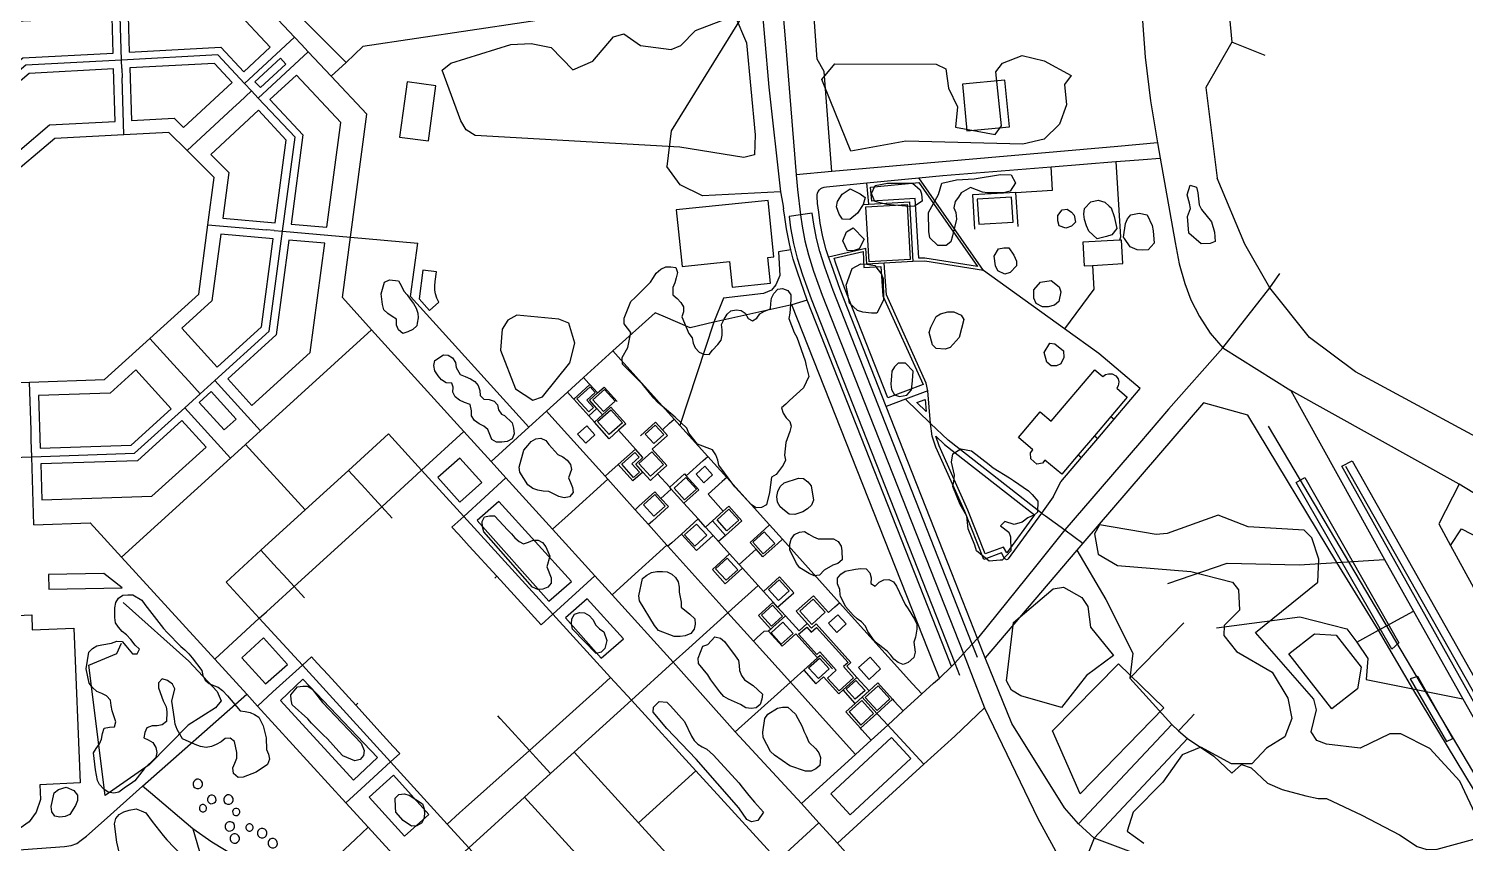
# Model space of a CAD drawing. Header units: metres. Extents: x -2626 to 1483, y -1332 to 1229.
# Drawn here: x -247.5 to 225.9, y -153.3 to 115.2 of the extents above; entities that cross this region are included whole.
import ezdxf

# ---------------------------------------------------------------- set-up
doc = ezdxf.new("R2010")
doc.units = ezdxf.units.M
for name, color, linetype in [('OSM_BUILDING', 8, 'Continuous'), ('OSM_GREEN_EXISTING', 94, 'Continuous'), ('OSM_ROAD_LOCAL', 9, 'Continuous')]:
    doc.layers.add(name, color=color, linetype=linetype)

msp = doc.modelspace()

# ---------------------------------------------------------------- linework, layer by layer
at = {"layer": 'OSM_BUILDING'}
for points in [[(60.241, 96.881), (61.704, 81.553), (75.685, 82.888), (74.222, 98.206)], [(-34.138, 55.437), (-32.206, 36.836), (-16.544, 38.461), (-15.668, 30.034), (-3.051, 31.348), (-3.926, 39.774), (-1.894, 39.986), (-3.826, 58.587)], [(28.367, 56.472), (41.984, 57.263), (43.035, 39.173), (29.424, 38.383)], [(76.91, 51.452), (76.422, 59.634), (65.106, 58.955), (65.587, 50.784)], [(99.925, 44.784), (100.375, 37.014), (103.02, 37.17), (113.067, 37.76), (112.617, 45.519), (112.023, 45.485)], [(114.499, -6.2), (109.085, -12.59), (103.701, -18.947), (98.337, -25.27), (92.916, -31.67), (87.414, -27.006), (86.564, -28.019), (84.725, -28.275), (82.775, -26.616), (82.6, -24.635), (83.444, -23.644), (78.648, -19.581), (85.832, -11.11), (89.465, -14.193), (103.876, 2.805), (106.465, 0.612), (107.359, 1.213), (108.341, 1.447), (109.522, 1.391), (110.71, 0.768), (111.486, -0.156), (111.698, -1.247), (111.579, -2.46), (111.11, -3.328)], [(-266.981, -134.953), (-282.925, -135.632), (-285.101, -84.614), (-269.426, -83.946), (-269.639, -79.003), (-246.517, -78.024), (-246.311, -82.966), (-232.662, -82.388), (-230.486, -133.394), (-243.823, -133.973), (-243.591, -138.86), (-245.017, -143.046), (-247.368, -146.229), (-250.356, -148.333), (-254.264, -149.257), (-258.153, -149.124), (-261.917, -147.42), (-265.331, -143.769), (-266.844, -139.806)], [(181.993, -108.971), (167.819, -90.826), (176.216, -84.269), (183.4, -84.725), (191.609, -95.223), (190.39, -102.403)]]:
    msp.add_lwpolyline(points, close=True, dxfattribs=at)
at = {"layer": 'OSM_GREEN_EXISTING'}
for points in [[(-265.625, 91.883), (-249.412, 105.564), (-219.664, 107.156), (-220.039, 119.023), (-254.208, 117.42), (-273.803, 100.889)], [(-214.355, 107.446), (-184.156, 109.071), (-176.591, 101.011), (-167.894, 109.082), (-179.28, 121.216), (-214.73, 119.301)], [(-14.824, 119.579), (-10.967, 110.529), (-8.116, 80.172), (-8.284, 73.627), (-11.804, 72.792), (-32.937, 76.143), (-100.35, 80.005), (-103.37, 81.842), (-105.046, 84.87), (-111.254, 101.468), (-108.403, 103.817), (-88.614, 110.017), (-81.906, 110.351), (-75.366, 109.015), (-68.151, 101.635), (-61.611, 104.484), (-54.739, 112.533), (-51.382, 113.546), (-45.848, 109.683), (-35.788, 108.347), (-32.6, 109.683), (-27.735, 114.548)], [(-164.568, 105.453), (-172.934, 97.705), (-171.164, 95.802), (-162.805, 103.549)], [(93.848, 96.77), (94.517, 90.069), (92.172, 83.69), (87.139, 78.825), (80.093, 77.156), (41.522, 78.157), (23.409, 74.807), (16.619, 91.66), (13.855, 98.451), (18.213, 103.65), (51.588, 103.483), (54.771, 101.969), (55.608, 95.601), (58.628, 89.39), (57.959, 82.688), (71.039, 80.339), (73.052, 83.189), (71.208, 100.967), (73.384, 103.817), (79.93, 106.332), (87.139, 104.651), (96.023, 99.787)], [(-250.456, 75.185), (-240.653, 83.456), (-218.957, 84.625), (-219.501, 101.946), (-247.386, 100.444), (-262.117, 88.02)], [(-214.193, 102.236), (-213.649, 84.915), (-199.544, 85.671), (-196.449, 82.61), (-180.418, 97.471), (-186.295, 103.728)], [(-157.128, 80.261), (-161.054, 50.795), (-149.225, 49.76), (-144.623, 84.28), (-159.285, 99.909), (-167.988, 91.839)], [(-122.815, 97.661), (-123.678, 91.304), (-125.278, 79.482), (-115.787, 78.191), (-113.324, 96.38)], [(-181.524, 67.838), (-183.531, 52.754), (-166.256, 51.251), (-162.623, 78.503), (-171.808, 88.287), (-187.495, 73.749)], [(56.953, 46.966), (56.365, 44.951), (54.858, 43.782), (52.088, 43.693), (49.487, 46.298), (49.156, 48.391), (49.068, 54.591), (52.338, 60.547), (53.433, 64.32), (58.291, 65.333), (64.08, 65.745), (72.802, 67.17), (76.322, 67.003), (77.66, 64.409), (75.903, 61.638), (74.14, 61.226), (70.201, 61.137), (68.438, 61.048), (66.844, 61.304), (62.824, 62.818), (59.804, 61.137), (58.966, 59.712), (57.79, 58.287), (57.371, 56.194), (58.04, 54.591), (58.209, 52.42)], [(26.516, 60.803), (28.111, 59.545), (27.542, 57.207), (25.678, 54.346), (23.077, 52.253), (20.727, 52.42), (19.639, 54.012), (18.713, 56.439), (19.051, 58.198), (20.564, 60.636), (23.159, 62.395)], [(45.786, 39.518), (44.642, 59.177), (30.361, 58.354), (29.917, 62.951), (45.848, 64.476), (65.162, 36.813), (47.824, 39.607)], [(46.724, 60.803), (46.893, 58.365), (44.373, 56.695), (42.616, 56.606), (35.319, 57.196), (31.381, 58.198), (30.286, 60.881), (31.462, 63.486), (35.488, 64.32), (37.414, 64.32), (43.785, 64.242), (46.305, 62.061)], [(142.31, 51.496), (143.316, 48.135), (143.485, 45.04), (141.891, 44.372), (138.871, 44.283), (134.851, 47.801), (134.432, 53.255), (135.351, 55.938), (135.019, 57.697), (134.263, 60.38), (135.269, 63.652), (137.364, 62.985), (137.783, 61.137), (138.202, 57.107), (138.958, 55.604)], [(110.198, 53.333), (111.117, 49.315), (109.441, 47.3), (107.684, 46.71), (104.577, 45.964), (101.894, 48.48), (101.057, 50.238), (100.388, 52.253), (100.219, 54.09), (100.469, 55.938), (102.482, 58.12), (104.914, 58.71), (107.178, 58.031), (108.603, 56.695), (109.272, 56.105)], [(97.03, 53.756), (97.449, 51.407), (96.192, 50.149), (94.267, 49.482), (92.084, 50.238), (91.666, 51.908), (91.666, 53.678), (93.091, 55.515), (94.685, 55.682), (96.192, 54.769)], [(121.095, 53.845), (122.777, 50.316), (123.109, 48.558), (123.446, 44.539), (121.433, 42.268), (119.589, 42.19), (117.744, 42.357), (115.481, 43.281), (113.636, 46.042), (113.311, 46.431), (113.968, 50.995), (114.643, 52.498), (115.731, 53.845), (118.501, 54.424)], [(-166.956, 45.975), (-184.238, 47.489), (-187.17, 25.459), (-197.074, 16.464), (-185.413, 3.651), (-170.833, 16.898)], [(24.165, 49.571), (27.773, 45.875), (26.179, 42.691), (24.503, 42.101), (22.321, 41.934), (20.814, 45.285), (21.989, 48.224)], [(-149.925, 44.483), (-161.761, 45.519), (-165.918, 14.316), (-181.912, -0.212), (-173.928, -8.983), (-154.727, 8.449)], [(77.16, 40.509), (77.998, 38.583), (77.998, 36.991), (75.903, 34.81), (74.14, 34.309), (71.877, 35.4), (71.12, 36.991), (70.62, 40.175), (72.127, 42.691), (73.809, 42.936), (75.485, 42.936)], [(33.3, 36.847), (34.031, 27.184), (47.218, -2.093), (35.582, -6.423), (21.339, 29.822), (18.482, 37.826), (17.9, 39.552), (27.46, 41.723), (27.767, 36.524)], [(-113.099, 35.021), (-117.563, 35.645), (-118.87, 26.193), (-115.399, 22.353), (-112.373, 25.091), (-113.011, 26.338), (-113.461, 27.774), (-113.618, 29.01), (-113.655, 30.424), (-113.536, 31.849)], [(7.815, -3.173), (3.201, -7.369), (2.032, -8.538), (0.606, -9.718), (1.107, -11.566), (2.113, -13.069), (3.289, -14.249), (3.789, -15.841), (3.37, -17.511), (2.032, -21.206), (1.613, -25.314), (1.944, -26.995), (1.107, -28.665), (-1.157, -31.682), (-2.663, -32.605), (-3.339, -37.637), (-4.345, -41.745), (-6.021, -42.591), (-7.778, -42.669), (-9.46, -41.578), (-13.317, -37.392), (-14.743, -35.789), (-20.02, -28.665), (-20.439, -26.995), (-21.027, -25.225), (-22.121, -23.633), (-27.148, -21.707), (-29.999, -18.101), (-30.586, -16.42), (-34.444, -12.824), (-40.146, -7.959), (-41.491, -6.612), (-45.179, -1.915), (-51.801, 4.62), (-51.969, 6.379), (-51.901, 6.868), (-50.044, 10.152), (-49.118, 15.017), (-51.213, 17.956), (-51.213, 19.804), (-49.037, 25.247), (-47.693, 26.594), (-43.923, 30.279), (-42.578, 31.626), (-41.572, 33.218), (-40.734, 34.643), (-39.227, 35.978), (-37.545, 36.658), (-35.87, 36.735), (-34.194, 36.479), (-33.688, 34.81), (-34.107, 33.129), (-34.613, 31.459), (-35.282, 29.856), (-35.282, 27.518), (-33.775, 26.26), (-32.6, 24.913), (-31.762, 23.488), (-31.681, 21.897), (-32.262, 20.216), (-29.917, 14.683), (-28.83, 13.258), (-28.492, 11.499), (-27.823, 9.985), (-26.56, 8.56), (-24.972, 7.893), (-23.209, 7.803), (-22.202, 9.228), (-20.439, 11.076), (-19.351, 12.501), (-18.932, 14.182), (-18.932, 15.941), (-19.182, 17.7), (-18.344, 19.459), (-17.338, 21.062), (-16.081, 22.231), (-14.405, 22.564), (-12.73, 22.32), (-11.386, 21.396), (-10.379, 19.715), (-8.953, 18.88), (-7.528, 19.804), (-6.609, 21.229), (-5.014, 22.141), (-3.001, 22.82), (-2.92, 24.579), (-2.663, 26.338), (-1.913, 27.93), (-0.65, 29.355), (0.938, 29.522), (2.701, 28.943), (3.708, 27.518), (3.708, 25.837), (3.289, 21.474), (3.039, 19.715), (4.796, 15.017), (5.633, 13.514), (8.403, 5.711), (8.741, 4.119), (9.16, 2.271), (9.579, 0.601)], [(34.232, 25.748), (32.05, 21.474), (30.286, 21.396), (27.435, 21.73), (25.591, 22.32), (22.99, 24.746), (21.902, 30.613), (23.834, 36.145), (26.766, 37.659), (28.686, 37.559), (31.293, 37.158), (33.556, 34.309), (34.063, 32.717)], [(-119.47, 18.123), (-119.639, 17.288), (-120.895, 16.03), (-122.571, 15.273), (-124.247, 14.772), (-125.591, 15.941), (-126.26, 17.533), (-126.26, 19.459), (-127.773, 20.383), (-129.198, 21.307), (-130.455, 22.564), (-130.874, 24.323), (-131.293, 27.852), (-130.205, 31.704), (-128.611, 32.461), (-125.591, 32.038), (-124.753, 30.535), (-123.915, 28.687), (-122.821, 27.429), (-121.814, 26.082), (-120.726, 24.579), (-119.807, 23.065), (-119.22, 21.474), (-119.132, 19.882)], [(89.402, 32.205), (92.084, 30.112), (92.672, 28.52), (92.003, 25.247), (90.578, 24.078), (88.477, 23.488), (86.632, 23.488), (84.538, 24.657), (83.781, 26.338), (83.7, 29.11), (85.963, 31.626)], [(-67.482, 11.577), (-69.495, 18.123), (-72.846, 19.459), (-86.601, 20.806), (-89.621, 19.125), (-91.466, 16.108), (-91.966, 9.228), (-87.101, -3.507), (-81.399, -7.202), (-78.217, -6.189), (-69.157, 5.043)], [(59.135, 13.425), (56.115, 10.152), (54.52, 9.573), (51.588, 9.74), (50.325, 10.998), (49.237, 15.106), (49.744, 16.865), (51.588, 20.383), (53.014, 21.229), (55.446, 21.897), (57.371, 21.897), (59.804, 20.806), (60.641, 19.381)], [(88.983, 11.577), (90.659, 11.332), (93.51, 9.061), (93.679, 6.802), (92.672, 4.787), (91.165, 4.119), (89.402, 4.119), (88.058, 5.288), (87.139, 8.483)], [(-90.709, -12.312), (-88.196, -14.75), (-87.777, -16.509), (-87.52, -18.357), (-88.196, -20.026), (-89.784, -20.872), (-91.547, -21.117), (-93.31, -21.117), (-94.898, -20.193), (-95.573, -18.601), (-96.161, -16.932), (-97.499, -15.752), (-99.093, -15.084), (-100.6, -13.904), (-101.526, -12.401), (-101.526, -10.72), (-102.026, -8.705), (-103.87, -8.037), (-105.552, -7.28), (-106.978, -6.189), (-107.728, -4.597), (-107.647, -2.928), (-108.065, -1.581), (-109.91, -1.503), (-111.417, -0.579), (-112.592, 0.768), (-113.686, 2.438), (-113.936, 4.208), (-113.686, 5.878), (-110.835, 7.726), (-109.241, 7.637), (-107.815, 6.724), (-106.809, 5.21), (-106.64, 3.529), (-105.296, 1.18), (-103.708, 0.512), (-101.944, -0.156), (-100.519, -1.08), (-99.431, -2.427), (-98.843, -4.097), (-98.756, -5.688), (-97.499, -6.868), (-95.742, -7.035), (-94.06, -7.536), (-92.972, -8.794), (-92.722, -10.475), (-91.716, -11.811)], [(41.441, 4.954), (39.008, 4.954), (37.833, 3.696), (36.914, 2.36), (36.826, 0.768), (36.657, -2.004), (36.826, -3.763), (37.833, -5.444), (39.427, -6.022), (41.859, -5.611), (43.454, -3.852), (43.704, -0.913), (43.954, 2.271)], [(-200.506, -10.063), (-212.161, 2.761), (-220.645, -4.943), (-244.26, -5.733), (-243.716, -23.043), (-213.711, -22.052)], [(-183.05, -17.043), (-179.117, -13.47), (-187.37, -4.386), (-191.303, -7.959)], [(-62.48, -2.839), (-60.773, -4.742), (-63.518, -7.214), (-61.348, -9.618), (-62.942, -11.054), (-66.819, -6.746)], [(-57.784, -3.674), (-54.277, -7.57), (-58.097, -11.009), (-61.604, -7.113)], [(47.93, -7.035), (48.262, -11.021), (45.173, -8.06)], [(-211.623, -27.195), (-243.554, -28.253), (-243.185, -40.12), (-206.871, -38.917), (-189.021, -22.698), (-196.999, -13.915)], [(-55.677, -10.408), (-51.832, -14.683), (-56.171, -18.579), (-60.016, -14.316)], [(-63.936, -21.362), (-66.619, -18.39), (-63.605, -15.674), (-60.923, -18.646)], [(-41.04, -15.44), (-38.221, -18.579), (-41.497, -21.529), (-44.323, -18.39)], [(-69.576, -32.862), (-68.988, -34.364), (-68.319, -35.967), (-68.069, -37.637), (-69.326, -39.062), (-71.002, -39.396), (-72.846, -38.984), (-74.528, -38.138), (-76.116, -37.303), (-77.96, -37.214), (-79.724, -36.88), (-81.399, -36.301), (-82.994, -35.121), (-85.676, -31.014), (-85.845, -29.333), (-84.338, -23.722), (-82.994, -22.208), (-81.906, -20.872), (-80.393, -19.948), (-78.717, -19.781), (-77.123, -20.538), (-76.116, -21.874), (-73.102, -25.147), (-71.508, -25.904), (-70.083, -26.995), (-68.988, -28.42), (-68.657, -30.09)], [(67.725, -57.897), (61.992, -43.481), (52.488, -22.286), (51.401, -19.047), (54.308, -21.819), (83.95, -44.973), (74.828, -57.53), (73.709, -55.637)], [(72.715, -48.702), (75.485, -50.717), (76.072, -52.309), (76.154, -56.84), (73.302, -59.946), (72.633, -60.023), (69.026, -60.28), (64.837, -56.84), (64.249, -54.992), (62.067, -49.626), (61.648, -45.519), (59.466, -41.667), (57.034, -35.711), (57.371, -34.03), (57.622, -31.938), (56.615, -27.663), (57.034, -24.891), (59.635, -23.299), (63.155, -23.889), (69.026, -28.42), (70.283, -29.589), (75.735, -32.862), (77.079, -33.696), (82.024, -37.136), (83.2, -38.305), (85.044, -40.576), (84.957, -44.183), (83.95, -44.973), (81.774, -46.019), (79.842, -47.444), (77.241, -48.201), (74.228, -47.199)], [(-105.452, -26.383), (-112.661, -32.761), (-105.465, -40.877), (-98.168, -34.42)], [(-47.743, -24.468), (-46.361, -25.993), (-48.793, -28.186), (-46.261, -30.991), (-48.149, -32.683), (-52.051, -28.353)], [(-42.103, -24.212), (-38.271, -28.476), (-42.547, -32.327), (-46.38, -28.064)], [(185.194, -29.01), (188.664, -27.273), (241.447, -120.904), (237.977, -123.208)], [(-30.912, -32.761), (-27.473, -36.591), (-31.374, -40.097), (-34.813, -36.279)], [(-25.003, -34.442), (-27.567, -31.592), (-24.728, -29.032), (-22.165, -31.882)], [(11.167, -40.153), (10.416, -41.834), (9.16, -43.092), (7.647, -44.016), (4.964, -44.929), (3.12, -44.762), (1.526, -43.593), (0.188, -42.424), (-0.738, -40.821), (-0.988, -38.984), (-0.65, -37.303), (0.1, -35.711), (1.444, -34.453), (6.14, -32.939), (7.815, -33.106), (9.241, -34.119), (10.329, -35.455)], [(170.17, -34.409), (173.059, -32.672), (204.076, -87.185), (201.763, -89.312)], [(-92.572, -40.587), (-99.662, -46.854), (-76.06, -73.504), (-68.657, -66.959)], [(-41.165, -38.338), (-37.745, -42.146), (-41.491, -45.507), (-44.904, -41.711)], [(-76.791, -62.205), (-75.278, -65.812), (-75.278, -67.571), (-76.372, -68.918), (-78.048, -69.508), (-79.724, -69.586), (-81.487, -68.918), (-97.499, -50.639), (-98.005, -48.958), (-98.087, -47.277), (-97.33, -45.686), (-95.655, -45.352), (-93.979, -45.352), (-89.621, -50.049), (-88.446, -51.307), (-87.27, -52.565), (-85.845, -53.823), (-84.419, -54.58), (-82.743, -53.99), (-81.23, -53.4), (-79.555, -53.322), (-78.129, -54.157), (-77.123, -55.582), (-76.372, -57.096), (-75.785, -58.688)], [(-16.775, -43.147), (-13.505, -46.776), (-17.394, -50.272), (-20.658, -46.643)], [(-27.41, -48.068), (-24.072, -51.775), (-28.01, -55.315), (-31.349, -51.608)], [(-5.146, -50.639), (-1.657, -54.502), (-5.415, -57.886), (-8.897, -54.012)], [(14.693, -63.218), (13.099, -64.888), (11.335, -65.144), (9.741, -64.387), (6.64, -62.539), (5.552, -61.036), (3.37, -56.584), (3.37, -54.747), (3.789, -53.066), (4.883, -51.563), (6.471, -50.717), (8.153, -50.55), (9.579, -51.385), (11.085, -52.309), (12.68, -52.899), (14.355, -52.899), (16.031, -52.899), (17.713, -52.988), (19.22, -53.823), (20.226, -55.337), (20.476, -56.929), (20.564, -59.856), (19.138, -61.036), (17.544, -61.615)], [(-17.288, -59.322), (-13.849, -63.14), (-17.675, -66.591), (-21.114, -62.773)], [(-216.65, -69.085), (-222.69, -64.387), (-240.972, -64.721), (-240.878, -69.53)], [(-29.667, -77.801), (-27.985, -79.315), (-27.823, -81.074), (-28.154, -82.755), (-29.33, -84.18), (-31.174, -84.926), (-32.85, -85.104), (-34.782, -85.104), (-39.977, -83.167), (-41.322, -81.497), (-46.267, -73.36), (-46.436, -71.679), (-45.179, -65.979), (-43.835, -64.888), (-42.241, -64.053), (-40.484, -63.719), (-38.639, -63.719), (-37.045, -63.797), (-35.532, -64.554), (-34.363, -65.645), (-33.438, -67.07), (-33.187, -68.829), (-33.106, -70.51), (-32.518, -73.86), (-32.518, -75.452)], [(21.652, -75.207), (19.976, -71.846), (19.957, -71.4), (19.807, -69.675), (19.051, -67.738), (19.051, -65.901), (20.139, -64.554), (21.564, -63.552), (25.003, -62.962), (26.766, -62.706), (28.529, -62.873), (29.699, -64.131), (30.118, -65.812), (30.036, -67.66), (31.462, -68.584), (32.806, -67.237), (34.313, -66.402), (35.907, -66.313), (37.502, -67.07), (38.502, -68.584), (41.353, -74.617), (42.278, -76.042), (44.46, -79.393), (45.129, -81.074), (45.211, -82.666), (44.792, -85.349), (44.204, -86.941), (44.373, -88.621), (44.623, -90.302), (44.204, -92.061), (42.278, -93.731), (40.684, -94.321), (39.008, -93.731), (37.583, -92.64), (36.576, -91.304), (35.401, -89.957), (33.975, -88.877), (32.468, -87.62), (31.124, -86.44), (29.03, -83.423), (28.273, -81.742), (26.935, -80.317), (25.51, -79.315), (24.165, -78.057)], [(-0.138, -66.413), (3.126, -70.042), (-0.456, -73.259), (-3.72, -69.63)], [(109.947, -91.382), (101.057, -97.928), (92.841, -108.492), (79.424, -104.64), (76.404, -102.792), (74.728, -99.776), (77.079, -80.484), (90.159, -69.419), (93.51, -68.918), (99.55, -72.269), (101.563, -75.285), (102.401, -81.998)], [(-169.276, -118.555), (-169.107, -122.418), (-168.438, -123.921), (-168.1, -125.602), (-168.776, -127.361), (-172.546, -129.876), (-176.822, -131.468), (-178.498, -131.557), (-180.011, -130.299), (-180.18, -128.452), (-179.592, -126.86), (-178.917, -125.268), (-178.917, -123.331), (-179.674, -119.735), (-181.099, -118.644), (-182.775, -118.722), (-184.119, -119.813), (-185.713, -120.737), (-187.301, -121.405), (-189.065, -121.661), (-190.909, -121.405), (-192.672, -120.737), (-196.78, -118.811), (-197.699, -117.297), (-198.543, -115.783), (-199.212, -114.025), (-199.462, -112.266), (-200.3, -106.477), (-199.293, -102.369), (-200.131, -100.867), (-201.813, -99.609), (-203.57, -99.108), (-204.745, -100.355), (-204.745, -102.035), (-203.151, -106.31), (-202.232, -108.325), (-201.976, -109.917), (-202.063, -113.19), (-203.489, -114.281), (-205.164, -114.537), (-206.84, -114.615), (-208.516, -115.205), (-209.272, -116.796), (-209.61, -118.477), (-208.097, -119.223), (-206.59, -120.069), (-205.583, -121.661), (-205.246, -123.331), (-205.583, -125.012), (-209.441, -128.708), (-212.542, -132.648), (-214.055, -133.817), (-215.562, -134.819), (-217.744, -136.422), (-219.42, -136.756), (-221.264, -136.422), (-222.69, -135.409), (-224.115, -133.906), (-224.872, -132.559), (-225.203, -130.8), (-225.453, -129.042), (-226.128, -123.498), (-225.291, -121.995), (-224.196, -120.481), (-223.527, -118.978), (-223.19, -117.13), (-222.608, -115.372), (-220.927, -115.038), (-219.251, -114.949), (-218.832, -113.279), (-220.007, -109.583), (-220.339, -107.902), (-220.595, -106.065), (-221.852, -104.718), (-223.446, -103.883), (-225.034, -103.215), (-226.46, -101.958), (-227.554, -100.533), (-228.561, -95.746), (-227.723, -90.302), (-226.46, -89.122), (-225.034, -88.198), (-223.446, -87.864), (-220.258, -87.274), (-218.494, -86.696), (-216.737, -86.774), (-215.481, -88.198), (-214.387, -89.545), (-213.299, -90.803), (-211.704, -90.881), (-210.948, -89.289), (-212.373, -88.031), (-213.886, -86.106), (-215.224, -84.592), (-216.65, -83.501), (-217.907, -82.076), (-218.913, -80.573), (-219.17, -78.892), (-219.17, -75.708), (-218.751, -73.95), (-217.907, -72.525), (-216.487, -71.512), (-214.805, -71.434), (-213.13, -71.434), (-210.197, -73.193), (-209.191, -74.528), (-203.07, -82.499), (-201.894, -83.846), (-197.368, -88.454), (-196.023, -89.545), (-194.767, -90.803), (-193.679, -92.139), (-190.49, -96.336), (-190.071, -98.017), (-189.315, -99.52), (-188.058, -100.611), (-186.551, -101.278), (-185.038, -101.868), (-183.613, -102.959), (-182.024, -104.64), (-177.829, -109.583), (-176.153, -109.839), (-174.478, -110.173), (-173.052, -110.841), (-171.627, -111.765), (-170.283, -114.615)], [(-51.513, -85.872), (-63.474, -72.68), (-70.608, -78.992), (-58.803, -92.317)], [(-2.413, -74.829), (0.857, -78.458), (-2.726, -81.686), (-5.99, -78.046)], [(11.035, -72.77), (14.981, -77.156), (10.541, -81.152), (6.59, -76.766)], [(-57.003, -86.44), (-57.59, -89.044), (-58.847, -90.302), (-60.523, -90.714), (-68.238, -82.666), (-68.657, -80.985), (-68.488, -79.315), (-67.65, -77.801), (-65.975, -77.222), (-64.293, -77.3), (-62.786, -78.224), (-61.611, -79.482), (-60.604, -81.408), (-59.435, -82.588), (-58.009, -83.59)], [(1.057, -80.373), (4.402, -84.091), (0.5, -87.608), (-2.845, -83.89)], [(18.795, -83.768), (16.094, -80.773), (19.17, -78.002), (21.871, -80.996)], [(19.557, -103.082), (15.712, -98.818), (18.651, -96.169), (13.192, -90.124), (12.186, -91.037), (6.202, -84.402), (8.878, -81.998), (10.41, -83.69), (12.117, -82.154), (22.533, -93.698), (21.014, -95.067), (24.353, -98.763)], [(-177.304, -92.128), (-169.42, -100.766), (-162.255, -94.299), (-170.082, -85.616)], [(-8.785, -101.278), (-5.683, -104.128), (-5.852, -105.809), (-6.44, -107.568), (-7.778, -108.659), (-9.46, -108.826), (-11.217, -108.581), (-12.98, -107.568), (-16.919, -105.731), (-18.432, -104.885), (-19.689, -103.382), (-22.709, -99.353), (-23.715, -97.761), (-26.816, -94.076), (-26.898, -92.228), (-25.391, -88.287), (-23.715, -87.787), (-21.364, -85.271), (-19.52, -85.683), (-18.176, -86.774), (-14.655, -91.471), (-13.568, -92.985), (-13.317, -94.655), (-13.23, -96.336), (-12.642, -98.017), (-11.636, -99.442)], [(13.099, -92.228), (16.3, -95.79), (12.724, -99.008), (9.522, -95.456)], [(29.467, -99.264), (25.972, -95.379), (29.767, -91.961), (33.262, -95.835)], [(89.846, -116.173), (111.592, -94.109), (126.572, -108.681), (98.975, -137.012)], [(-164.487, -106.165), (-140.484, -132.459), (-132.6, -124.956), (-157.203, -99.219)], [(207.734, -99.13), (219.676, -119.746), (221.796, -118.778), (210.235, -98.362)], [(-137.914, -120.314), (-136.995, -122.663), (-137.164, -124.344), (-138.252, -125.68), (-140.015, -126.103), (-143.954, -124.422), (-145.298, -122.997), (-148.987, -118.889), (-150.494, -117.553), (-154.352, -113.691), (-155.527, -112.266), (-160.641, -107.657), (-161.06, -105.976), (-161.142, -104.306), (-158.878, -101.701), (-157.203, -101.445), (-155.527, -101.535), (-154.101, -102.458), (-150.663, -106.9)], [(24.891, -105.82), (21.921, -102.525), (25.128, -99.631), (28.104, -102.926)], [(28.186, -105.186), (32.068, -109.505), (36.276, -105.709), (32.393, -101.401)], [(-8.366, -139.773), (-5.346, -143.046), (-7.196, -145.806), (-9.291, -146.229), (-10.798, -145.394), (-13.48, -141.621), (-27.567, -125.513), (-37.214, -115.449), (-41.741, -110.084), (-41.572, -108.414), (-39.727, -106.566), (-37.214, -106.733), (-36.039, -107.991), (-31.343, -113.19), (-29.08, -117.965), (-28.242, -119.39), (-26.985, -120.57), (-25.56, -121.494), (-24.047, -122.251), (-21.864, -124.255), (-13.48, -133.316), (-12.392, -134.741), (-10.129, -137.502)], [(9.579, -119.98), (11.842, -122.162), (12.93, -123.42), (13.436, -125.012), (13.267, -127.617), (11.923, -128.708), (10.329, -129.453), (8.484, -129.453), (3.37, -127.695), (-1.744, -124.255), (-3.082, -122.997), (-5.433, -118.388), (-5.515, -116.629), (-4.927, -112.099), (-3.926, -110.674), (-0.738, -108.748), (0.938, -108.414), (2.62, -108.414), (3.876, -109.505), (5.214, -110.674), (7.397, -114.782), (7.984, -116.295), (8.741, -117.887)], [(22.827, -110.006), (26.716, -114.325), (30.924, -110.529), (27.041, -106.221)], [(36.864, -118.422), (16.831, -137.012), (23.202, -143.88), (43.235, -125.279)], [(-192.072, -135.264), (-191.459, -135.253), (-190.903, -135.008), (-190.478, -134.574), (-190.253, -134.006), (-190.259, -133.394), (-190.503, -132.838), (-190.94, -132.415), (-191.509, -132.192), (-192.116, -132.192), (-192.678, -132.437), (-193.104, -132.871), (-193.329, -133.439), (-193.316, -134.051), (-193.079, -134.619), (-192.641, -135.042)], [(-127.304, -130.834), (-135.338, -138.092), (-123.621, -150.927), (-115.662, -143.747)], [(-232.668, -135.832), (-231.412, -137.424), (-231.412, -139.183), (-232.081, -140.775), (-233.925, -143.791), (-235.432, -144.47), (-237.195, -144.637), (-238.871, -144.381), (-239.877, -142.956), (-240.127, -141.198), (-239.121, -136.667), (-237.702, -135.498), (-235.182, -134.741)], [(-124.084, -145.728), (-126.51, -143.046), (-126.597, -141.365), (-126.766, -138.426), (-125.51, -137.168), (-123.746, -136.923), (-122.071, -137.424), (-117.707, -140.274), (-117.206, -141.955), (-117.119, -143.546), (-117.288, -145.216), (-118.044, -146.652), (-119.639, -147.487), (-121.314, -147.654)], [(-190.29, -142.901), (-189.821, -142.89), (-189.39, -142.712), (-189.065, -142.378), (-188.89, -141.932), (-188.896, -141.465), (-189.083, -141.042), (-189.421, -140.708), (-189.852, -140.541), (-190.321, -140.541), (-190.753, -140.73), (-191.078, -141.064), (-191.253, -141.498), (-191.247, -141.977), (-191.059, -142.4), (-190.721, -142.734)], [(-187.433, -140.229), (-186.883, -140.218), (-186.37, -139.995), (-185.982, -139.606), (-185.776, -139.083), (-185.788, -138.526), (-186.007, -138.014), (-186.407, -137.635), (-186.92, -137.424), (-187.476, -137.435), (-187.989, -137.658), (-188.371, -138.058), (-188.577, -138.571), (-188.571, -139.127), (-188.352, -139.639), (-187.952, -140.018)], [(-181.968, -140.43), (-181.355, -140.418), (-180.799, -140.174), (-180.374, -139.739), (-180.149, -139.172), (-180.155, -138.559), (-180.399, -138.003), (-180.836, -137.58), (-181.405, -137.357), (-182.012, -137.357), (-182.575, -137.602), (-183, -138.036), (-183.225, -138.604), (-183.212, -139.216), (-182.975, -139.784), (-182.537, -140.207)], [(-179.323, -144.136), (-178.855, -144.136), (-178.423, -143.947), (-178.098, -143.613), (-177.929, -143.179), (-177.935, -142.7), (-178.117, -142.277), (-178.454, -141.943), (-178.892, -141.777), (-179.361, -141.788), (-179.792, -141.966), (-180.117, -142.3), (-180.286, -142.745), (-180.28, -143.213), (-180.099, -143.636), (-179.761, -143.969)], [(-181.505, -149.235), (-180.899, -149.224), (-180.336, -148.979), (-179.911, -148.545), (-179.686, -147.977), (-179.699, -147.365), (-179.936, -146.808), (-180.374, -146.385), (-180.943, -146.151), (-181.556, -146.162), (-182.112, -146.407), (-182.537, -146.842), (-182.762, -147.409), (-182.756, -148.022), (-182.512, -148.578), (-182.074, -149.012)], [(-179.892, -153.198), (-179.286, -153.187), (-178.723, -152.942), (-178.298, -152.508), (-178.073, -151.94), (-178.079, -151.328), (-178.323, -150.771), (-178.761, -150.348), (-179.33, -150.114), (-179.936, -150.125), (-180.499, -150.37), (-180.924, -150.805), (-181.149, -151.372), (-181.143, -151.985), (-180.899, -152.541), (-180.461, -152.975)], [(-174.966, -149.279), (-174.497, -149.268), (-174.065, -149.079), (-173.74, -148.745), (-173.565, -148.311), (-173.571, -147.843), (-173.759, -147.409), (-174.096, -147.086), (-174.528, -146.908), (-174.997, -146.919), (-175.428, -147.109), (-175.753, -147.443), (-175.928, -147.877), (-175.922, -148.344), (-175.735, -148.778), (-175.403, -149.101)], [(-170.858, -151.45), (-170.251, -151.45), (-169.689, -151.205), (-169.263, -150.771), (-169.038, -150.203), (-169.045, -149.591), (-169.288, -149.035), (-169.726, -148.6), (-170.295, -148.378), (-170.902, -148.389), (-171.464, -148.634), (-171.889, -149.068), (-172.114, -149.636), (-172.108, -150.248), (-171.864, -150.805), (-171.427, -151.228)], [(-167.381, -154.767), (-166.769, -154.756), (-166.206, -154.511), (-165.781, -154.077), (-165.556, -153.51), (-165.568, -152.897), (-165.812, -152.341), (-166.25, -151.918), (-166.812, -151.695), (-167.425, -151.695), (-167.982, -151.94), (-168.407, -152.385), (-168.632, -152.942), (-168.626, -153.554), (-168.382, -154.122), (-167.944, -154.545)]]:
    msp.add_lwpolyline(points, close=True, dxfattribs=at)
for points in [[(160.929, -15.752), (300.619, -251.549)], [(186.42, -28.999), (238.402, -120.737)], [(231.699, -148.912), (224.153, -132.815), (214.255, -122.073), (204.695, -117.219), (201.007, -117.219), (191.278, -121.906), (180.211, -120.57), (177.029, -119.39), (175.178, -116.54), (176.86, -109.327), (176.022, -105.809), (156.734, -83.846), (177.36, -67.237), (177.698, -59.69), (175.347, -52.643), (172.833, -50.127), (154.389, -48.958), (144.492, -45.107), (127.723, -51.14), (124.034, -51.474), (105.414, -48.29), (103.739, -51.307), (104.914, -58.02), (111.285, -61.704), (135.438, -63.719), (149.187, -67.237), (151.2, -69.753), (151.538, -76.465), (146.505, -81.497), (146.336, -84.848), (150.531, -90.046), (162.267, -96.926), (167.469, -105.475), (168.807, -112.188), (166.462, -118.221), (160.423, -121.906), (155.558, -127.105), (148.85, -127.105), (138.789, -121.572), (132.587, -124.088), (126.21, -133.149), (116.487, -143.046), (114.474, -149.246), (120.007, -153.276)], [(-217.156, -158.552), (-218.494, -152.853), (-219.251, -146.897), (-218.751, -145.138), (-217.657, -143.791), (-216.15, -142.956), (-214.387, -142.366), (-212.123, -141.955), (-210.448, -142.533), (-208.941, -143.29), (-206.759, -146.14), (-203.151, -150.76), (-201.976, -152.096), (-197.199, -157.217)]]:
    msp.add_lwpolyline(points, dxfattribs=at)
at = {"layer": 'OSM_ROAD_LOCAL'}
for points in [[(17.138, 68.094), (14.599, 101.089), (12.323, 105.164), (10.416, 131.134), (4.664, 209.548), (-0.744, 283.152), (-2.276, 304.169)], [(-20.476, 302.555), (-19.857, 297.924), (-17.256, 293.895), (-16.375, 257.727), (-13.53, 205.585), (-12.749, 197.202), (-10.279, 170.608), (-8.622, 152.741), (-8.116, 147.265), (-6.409, 128.941), (-3.608, 95.868), (0.281, 61.448), (1.013, 57.363), (1.288, 55.86)], [(104.064, 216.917), (106.49, 209.815), (110.773, 197.258), (115.437, 168.883), (116.519, 157.172), (117.907, 139.083), (118.963, 125.323), (120.451, 105.82), (122.146, 91.404), (124.44, 77.523)], [(115.437, 168.883), (131.899, 170.208), (143.698, 167.013), (148.975, 110.796), (140.365, 95.802), (144.173, 65.89)], [(-217.719, 132.782), (-172.934, 134.351), (-142.904, 104.095)], [(-245.767, -48.313), (-227.21, -47.656), (-216.888, -58.966), (-180.993, -26.36), (-176.028, -21.841), (-171.077, -17.344), (-134.507, 15.974), (-144.135, 26.594), (-141.484, 46.476), (-136.082, 87.018), (-147.799, 99.497), (-155.377, 107.579), (-157.64, 109.995), (-159.904, 112.41), (-175.947, 129.509)], [(0.306, 129.954), (-6.409, 128.941), (-84.35, 117.242), (-137.358, 109.293), (-142.904, 104.095), (-147.799, 99.497)], [(-6.409, 128.941), (-35.751, 81.53), (-37.239, 69.82)], [(0.306, 129.954), (1.888, 110.529), (5.421, 67.048), (5.902, 62.161), (6.871, 53.856), (7.372, 50.149), (8.291, 45.274), (9.441, 40.643), (11.173, 35.322), (14.037, 27.329), (60.566, -90.759)], [(-216.831, 102.058), (-216.919, 104.83), (-217.369, 119.223), (-217.619, 127.26)], [(-176.366, 97.149), (-159.904, 112.41)], [(159.966, 106.377), (148.975, 110.796)], [(-294.029, 64.688), (-298.699, 31.459), (-303.101, 0.167), (-293.154, -11.143), (-290.978, -13.614), (-288.777, -16.108), (-279.23, -26.962), (-246.467, -25.871), (-212.611, -24.757), (-196.092, -9.752), (-191.009, -5.132), (-186.176, -0.735), (-168.251, 15.54), (-163.868, 48.435), (-159.741, 79.426), (-171.833, 92.317), (-174.078, 94.711), (-176.366, 97.149), (-185.169, 106.533), (-216.919, 104.83), (-248.449, 103.126), (-266.644, 87.787), (-271.814, 83.423), (-276.897, 79.137)], [(-171.833, 92.317), (-155.377, 107.579)], [(-216.831, 102.058), (-216.731, 98.963)], [(-216.143, 80.217), (-216.731, 98.963)], [(-174.078, 94.711), (-178.048, 91.026)], [(-178.048, 91.026), (-180.218, 89.011)], [(-180.218, 89.011), (-195.273, 75.04)], [(-270.964, 51.942), (-274.146, 29.299), (-276.454, 12.891), (-270.007, 5.989), (-262.736, -1.792), (-247.243, -1.269), (-222.471, -0.456), (-207.559, 13.091), (-191.459, 27.707), (-188.414, 50.595), (-186.332, 66.191), (-195.273, 75.04), (-201.313, 81.018), (-216.143, 80.217), (-238.883, 78.992), (-255.246, 65.2)], [(124.44, 77.523), (111.448, 76.31), (17.138, 68.094), (5.421, 67.048)], [(124.44, 77.523), (125.322, 72.569), (130.286, 44.762), (131.662, 37.737), (133.475, 31.259), (135.52, 25.793), (138.308, 20.36), (141.809, 14.85), (146.03, 10.052)], [(65.149, -85.827), (56.696, -64.287), (35.069, -9.317), (19.889, 29.277), (17.019, 37.325), (16.094, 40.053), (15.324, 42.335), (14.199, 46.598), (13.349, 51.129), (12.861, 54.747), (12.48, 57.574), (12.317, 59.923), (12.336, 60.48), (12.492, 61.025), (12.717, 61.56), (13.117, 62.094), (13.518, 62.472), (14.024, 62.762), (14.643, 62.973), (15.387, 63.107), (28.698, 64.387), (45.842, 66.035), (53.739, 66.792), (89.471, 69.675), (110.785, 71.4), (115.424, 71.779), (119.745, 72.124), (125.322, 72.569)], [(110.785, 71.4), (112.336, 46.465), (112.023, 45.485)], [(0.281, 61.448), (-25.466, 60.113), (-32.85, 63.742), (-37.239, 69.82)], [(77.86, 61.248), (89.934, 61.972), (89.471, 69.675)], [(29.38, 57.318), (28.698, 64.387)], [(105.139, 8.149), (93.823, 16.297), (67.169, 35.478), (45.842, 66.035)], [(306.427, -43.236), (298.562, -44.906), (293.566, -53.957), (275.797, -44.361), (260.391, -36.045), (245.861, -28.208), (189.709, 2.093), (174.584, 13.436), (161.529, 29.8), (153.245, 44.227), (144.173, 65.89)], [(27.542, 57.207), (29.38, 57.318), (42.722, 58.087), (43.866, 38.439), (34.363, 37.882), (28.686, 37.559), (28.373, 42.847)], [(78.529, 50.016), (77.86, 61.248), (63.486, 60.402), (64.149, 49.159)], [(1.682, 53.088), (1.288, 55.86)], [(4.47, 39.207), (3.645, 42.313), (3.226, 44.261), (2.245, 49.214), (1.682, 53.088)], [(10.723, 54.38), (6.871, 53.856), (3.057, 53.344)], [(3.057, 53.344), (3.576, 49.526), (4.533, 44.45), (5.74, 39.585), (7.534, 34.075), (10.36, 26.149), (57.653, -93.898), (59.228, -97.905)], [(65.206, -92.083), (63.461, -87.653), (17.6, 28.865), (14.849, 36.568), (13.18, 41.711), (12.086, 46.097), (11.21, 50.762), (10.723, 54.38)], [(-188.414, 50.595), (-169.113, 48.903)], [(-166.625, 48.68), (-169.113, 48.903)], [(-166.625, 48.68), (-163.868, 48.435), (-141.484, 46.476), (-119.282, 44.506)], [(-121.708, 26.95), (-119.282, 44.506)], [(16.094, 40.053), (28.373, 42.847)], [(3.645, 42.313), (-0.4, 41.6), (0.019, 33.886), (-1.238, 30.746), (-2.695, 29.043), (-5.39, 27.93), (-18.569, 26.349), (-21.746, 18.49), (-32.875, -15.585)], [(5.858, 34.999), (4.47, 39.207)], [(67.263, -59.723), (60.948, -43.893), (51.457, -22.687), (50.244, -19.147), (49.737, -14.883), (48.831, -4.197), (48.274, -1.581), (35.151, 27.474), (34.363, 37.882)], [(67.169, 35.478), (47.768, 38.606), (43.866, 38.439)], [(56.64, -94.989), (54.889, -90.547), (9.028, 25.681), (5.858, 34.999)], [(103.02, 37.17), (103.47, 29.377), (93.823, 16.297)], [(146.03, 10.052), (161.529, 29.8), (164.78, 34.476)], [(-82.65, -16.097), (-121.708, 26.95)], [(4.027, 24.167), (-21.746, 18.49), (-29.499, 16.653), (-38.414, 20.449), (-41.028, 21.563)], [(9.028, 25.681), (4.027, 24.167)], [(52.607, -98.807), (50.813, -94.265), (4.027, 24.167)], [(-41.028, 21.563), (-54.996, 8.995), (-64.637, 0.245), (-69.97, -4.586), (-76.885, -10.865), (-82.65, -16.097), (-95.136, -27.418)], [(153.264, -300.696), (133.625, -279.178), (117.256, -261.289), (101.069, -243.667), (85.051, -225.956), (69.076, -208.457), (69.045, -208.423), (53.214, -191.08), (36.632, -173.046), (19.02, -153.265), (12.93, -146.552), (7.19, -140.218), (-14.643, -116.518), (-35.088, -93.631), (-55.252, -71.4), (-60.923, -65.144), (-74.853, -49.782), (-90.209, -32.85), (-95.136, -27.418), (-104.058, -17.577), (-134.507, 15.974)], [(-197.461, 1.97), (-207.559, 13.091)], [(146.03, 10.052), (128.167, -10.253), (118.544, -21.407), (93.916, -49.982), (84.7, -61.471), (65.149, -85.827), (63.461, -87.653), (60.566, -90.759)], [(146.03, 10.052), (168.451, -4.008)], [(46.774, -104.073), (43.741, -100.7), (19.726, -74.016), (0.863, -53.066), (-3.383, -48.357), (-17.463, -32.706), (-23.709, -25.77), (-32.875, -15.585), (-34.751, -13.503), (-53.22, 7.024), (-54.996, 8.995)], [(90.103, -39.129), (92.666, -34.131), (99.412, -26.182), (104.777, -19.848), (110.16, -13.492), (118.738, -3.373), (105.139, 8.149)], [(-194.773, -0.98), (-197.461, 1.97)], [(-60.041, -4.854), (-62.53, -2.093), (-62.861, -1.725), (-64.637, 0.245)], [(-246.742, -17.11), (-247.243, -1.269)], [(-191.009, -5.132), (-194.773, -0.98)], [(-186.176, -0.735), (-171.077, -17.344)], [(-61.073, -14.472), (-62.961, -12.379), (-67.882, -6.913), (-68.194, -6.568), (-69.97, -4.586)], [(-67.882, -6.913), (-62.53, -2.093)], [(-55.615, -9.562), (-50.706, -15.006), (-53.12, -17.177), (-56.171, -19.926), (-61.073, -14.472), (-58.403, -12.078), (-60.291, -9.974), (-62.723, -7.269), (-60.041, -4.854), (-57.878, -2.905), (-53.558, -7.714)], [(48.831, -4.197), (41.422, -6.946), (35.069, -9.317)], [(168.451, -4.008), (199.3, -59.779), (208.847, -76.733), (225.134, -105.642), (231.824, -117.52), (241.515, -135.643), (248.112, -146.43), (256.434, -161.38), (267.369, -181.217), (275.685, -195.666), (287.689, -216.728), (294.86, -229.418), (296.999, -233.593), (303.933, -245.76)], [(289.784, -74.974), (272.933, -64.732), (260.21, -56.996), (244.986, -47.745), (223.89, -34.921), (168.451, -4.008)], [(86.27, -44.428), (55.527, -20.405), (49.737, -14.883), (41.422, -6.946)], [(308.666, -253.552), (298.193, -259.564), (289.046, -239.181), (266.5, -201.678), (255.696, -185.814), (237.233, -149.58), (208.609, -102.347), (197.343, -83.044), (183.569, -60.747), (154.302, -12.145), (139.627, -8.126), (99.9, -54.324), (97.912, -56.628), (67.732, -92.206)], [(-196.092, -9.752), (-180.993, -26.36)], [(24.953, -124.01), (21.889, -120.604), (3.514, -100.176), (-8.691, -86.629), (-17.1, -77.278), (-36.833, -55.359), (-37.164, -54.992), (-43.247, -48.224), (-47.668, -43.326), (-56.684, -33.296), (-57.559, -32.327), (-75.109, -12.835), (-76.885, -10.865)], [(-60.291, -9.974), (-62.961, -12.379)], [(-55.615, -9.562), (-58.403, -12.078)], [(-38.683, -17.043), (-36.276, -14.872), (-34.751, -13.503)], [(109.085, -12.59), (110.16, -13.492)], [(-246.642, -20.416), (-246.742, -17.11)], [(-54.12, -207.756), (-81.137, -178.156), (-102.482, -154.767), (-109.604, -146.953), (-128.261, -126.481), (-157.315, -94.588), (-171.502, -79.137), (-182.431, -67.181), (-170.952, -56.706), (-156.365, -43.392), (-142.097, -30.368), (-128.967, -18.379)], [(135.026, -341.706), (139.877, -312.919), (120.189, -291.357), (103.82, -273.456), (87.639, -255.834), (71.614, -238.135), (55.608, -220.591), (39.777, -203.247), (23.184, -185.225), (-0.656, -158.953), (-27.679, -129.353), (-48.875, -106.132), (-55.74, -98.618), (-74.772, -77.757), (-104.152, -45.574), (-118.044, -30.346), (-128.967, -18.379)], [(-121.095, -33.151), (-118.044, -30.346), (-104.058, -17.577)], [(-45.073, -26.127), (-47.574, -23.344), (-53.12, -17.177)], [(-42.003, -23.366), (-37.026, -18.88), (-38.683, -17.043), (-40.934, -14.538), (-45.911, -19.013)], [(-245.767, -48.313), (-246.467, -25.871), (-246.642, -20.416)], [(-156.365, -43.392), (-176.028, -21.841)], [(-47.574, -23.344), (-53.245, -28.453), (-56.284, -31.181), (-57.559, -32.327)], [(-42.003, -23.366), (-37.164, -28.743), (-40.246, -31.515), (-42.635, -33.663), (-45.104, -30.925), (-47.474, -28.286), (-45.073, -26.127)], [(103.701, -18.947), (104.777, -19.848)], [(-30.824, -32.171), (-25.234, -27.14), (-23.709, -25.77)], [(98.337, -25.27), (99.412, -26.182)], [(-142.097, -30.368), (-136.632, -36.357)], [(-90.209, -32.85), (-104.152, -45.574), (-108.009, -49.103), (-105.877, -51.43)], [(-45.104, -30.925), (-48.374, -33.863), (-53.245, -28.453)], [(1.907, -78.358), (-0.682, -75.486), (-2.151, -73.849), (-5.377, -70.265), (-7.134, -68.317), (-12.286, -62.595), (-13.349, -61.415), (-16.506, -57.897), (-20.139, -53.868), (-21.946, -51.853), (-24.459, -49.058), (-26.866, -46.387), (-31.568, -41.166), (-35.738, -36.524), (-36.251, -35.956), (-40.246, -31.515)], [(-36.251, -35.956), (-31.374, -31.559), (-30.824, -32.171), (-26.691, -36.769), (-31.568, -41.166)], [(-17.463, -32.706), (-18.995, -34.075), (-23.609, -38.238), (-18.601, -43.793)], [(-166.55, -74.617), (-160.029, -68.662), (-131.168, -42.346), (-123.659, -35.489)], [(-136.632, -36.357), (-134.607, -38.583)], [(-121.095, -33.151), (-123.659, -35.489)], [(-56.684, -33.296), (-69.682, -45.084), (-74.853, -49.782)], [(-47.668, -43.326), (-46.386, -42.168), (-41.109, -37.414), (-39.146, -39.596), (-36.689, -42.324), (-41.978, -47.077), (-43.247, -48.224)], [(-39.146, -39.596), (-35.738, -36.524)], [(223.89, -34.921), (217.194, -47.945)], [(-134.607, -38.583), (-131.168, -42.346), (-127.754, -46.086)], [(-24.459, -49.058), (-22.177, -47.01), (-18.601, -43.793), (-16.813, -42.179), (-12.486, -46.988), (-17.85, -51.808), (-20.139, -53.868)], [(90.103, -39.129), (86.27, -44.428), (75.297, -59.523), (75.103, -59.779), (75.041, -59.801), (74.784, -59.823), (74.559, -59.801), (74.472, -59.779), (74.403, -59.723), (74.24, -59.545), (73.996, -59.177), (73.04, -57.541), (67.263, -59.723)], [(-21.946, -51.853), (-27.46, -56.817), (-32.387, -51.352), (-26.866, -46.387)], [(-17.85, -51.808), (-22.177, -47.01)], [(86.27, -44.428), (87.564, -45.363), (93.916, -49.982), (99.9, -54.324)], [(-105.877, -51.43), (-102.338, -55.315)], [(-32.387, -51.352), (-35.557, -54.213), (-36.833, -55.359)], [(0.863, -53.066), (-0.663, -54.446), (-5.558, -58.843), (-7.765, -56.394), (-9.797, -54.135), (-4.908, -49.726), (-3.383, -48.357)], [(217.194, -47.945), (221.102, -55.103), (248.13, -104.64), (246.624, -124.088), (241.515, -135.643)], [(221.102, -55.103), (224.653, -49.626), (255.846, -65.812), (290.309, -83.089), (285.613, -92.44)], [(-170.952, -56.706), (-165.606, -62.55)], [(-102.338, -55.315), (-93.229, -65.289), (-84.138, -75.252)], [(-37.164, -54.992), (-50.075, -66.703), (-55.252, -71.4)], [(-13.349, -61.415), (-7.765, -56.394)], [(97.912, -56.628), (107.428, -72.937), (116.412, -90.592), (115.387, -98.896)], [(71.758, -375.102), (51.832, -353.284), (35.482, -335.372), (19.351, -317.706), (3.251, -300.073), (-12.755, -282.529), (-28.592, -265.196), (-45.098, -247.107), (-62.686, -227.849), (-68.801, -221.158), (-74.559, -214.847), (-103.651, -182.976), (-117.2, -168.137), (-135.638, -147.955), (-142.985, -139.906), (-172.071, -108.047), (-175.616, -104.173), (-186.214, -92.562), (-216.888, -58.966)], [(-12.286, -62.595), (-17.969, -67.716), (-22.19, -63.018), (-16.506, -57.897)], [(127.873, -67.615), (147.493, -60.936), (171.17, -61.504), (183.569, -60.747), (199.3, -59.779)], [(-165.606, -62.55), (-163.561, -64.799)], [(-163.561, -64.799), (-160.029, -68.662), (-156.615, -72.413)], [(-93.229, -65.289), (-93.916, -65.923)], [(-80.83, -78.87), (-78.636, -81.274), (-74.772, -77.757), (-60.923, -65.144)], [(-0.682, -75.486), (4.658, -70.688), (-0.044, -65.467), (-5.377, -70.265)], [(-7.134, -68.317), (-15.825, -76.131), (-17.1, -77.278)], [(-216.4, -73.95), (-194.767, -93.23), (-185.376, -103.293), (-184.031, -106.31), (-185.895, -108.581), (-194.936, -114.359), (-207.847, -127.45), (-222.271, -137.502), (-227.635, -94.577), (-218.413, -90.714), (-216.906, -87.364)], [(-169.095, -76.944), (-166.55, -74.617)], [(-80.83, -78.87), (-84.138, -75.252)], [(-2.945, -82.733), (-7.003, -78.224), (-2.151, -73.849)], [(16.112, -77.267), (11.085, -71.69), (5.433, -76.777), (9.091, -80.84), (10.46, -82.365), (11.992, -80.985)], [(16.112, -77.267), (18.194, -75.397), (19.726, -74.016)], [(-186.214, -92.562), (-171.502, -79.137), (-169.095, -76.944)], [(-17.1, -77.278), (-29.911, -88.933), (-35.088, -93.631), (-48.875, -106.132), (-67.782, -123.286), (-75.528, -130.311), (-84.138, -138.125), (-102.482, -154.767), (-117.2, -168.137)], [(6.359, -83.3), (1.907, -78.358), (-2.226, -82.087), (-2.945, -82.733), (-3.701, -83.412), (0.75, -88.354), (5.34, -84.224)], [(143.979, -82.287), (171.452, -78.625), (186.858, -82.61), (190.159, -86.985)], [(190.159, -86.985), (197.343, -83.044), (208.847, -76.733)], [(-8.691, -86.629), (-7.415, -85.482), (-5.233, -83.523)], [(-3.701, -83.412), (-5.233, -83.523)], [(5.34, -84.224), (12.455, -92.128)], [(9.091, -80.84), (6.359, -83.3)], [(25.422, -98.607), (22.121, -94.933), (23.459, -93.731), (11.992, -80.985)], [(133.2, -80.573), (115.387, -98.896), (129.192, -114.158), (131.43, -116.184), (134.344, -118.722), (143.066, -124.589), (149.018, -130.132), (152.207, -127.272), (155.308, -128.452), (160.76, -133.483), (165.537, -135.576), (173.421, -137.68), (177.448, -138.515), (180.211, -138.515), (191.866, -143.958), (204.195, -150.504), (210.06, -154.367), (213.249, -155.369), (216.687, -155.202), (237.233, -149.58), (248.112, -146.43), (250.575, -146.129)], [(236.37, -221.381), (222.277, -206.898), (221.583, -203.759), (221.114, -201.611), (211.804, -192.572), (198.787, -183.176), (129.655, -161.391), (103.626, -151.561), (98.418, -146.83), (93.816, -141.61), (76.485, -113.846), (67.732, -92.206), (65.149, -85.827)], [(190.159, -86.985), (193.798, -92.395), (193.279, -99.286), (208.609, -102.347), (225.134, -105.642)], [(-172.071, -108.047), (-166.994, -103.416), (-157.315, -94.588), (-154.283, -91.816), (-152.388, -93.898)], [(-152.388, -93.898), (-148.85, -97.772)], [(7.19, -140.218), (24.953, -124.01), (30.161, -119.257), (35.576, -114.303), (40.653, -109.661), (46.774, -104.073), (50.694, -100.499), (52.607, -98.807), (56.64, -94.989), (57.653, -93.898), (60.566, -90.759)], [(17.35, -95.835), (13.317, -91.349), (12.455, -92.128), (7.915, -96.225), (11.942, -100.7), (14.462, -98.429)], [(60.566, -90.759), (67.532, -108.681), (85.044, -145.072), (92.153, -158.14)], [(-148.85, -97.772), (-139.746, -107.746), (-130.649, -117.709)], [(-59.779, -102.236), (-55.74, -98.618)], [(7.915, -96.225), (4.789, -99.03), (3.514, -100.176), (-9.266, -111.687), (-14.643, -116.518)], [(20.852, -102.726), (19.451, -103.984), (14.462, -98.429)], [(24.853, -107.167), (20.852, -102.726), (25.422, -98.607), (29.424, -103.048)], [(-103.539, -141.509), (-82.518, -122.652), (-61.611, -103.883)], [(-59.779, -102.236), (-61.611, -103.883)], [(30.161, -119.257), (27.104, -115.861), (26.641, -115.349), (21.777, -109.939), (24.853, -107.167), (27.179, -105.074), (29.424, -103.048), (32.337, -100.432), (37.208, -105.831), (37.608, -106.288), (40.653, -109.661)], [(-293.004, -158.04), (-265.631, -156.259), (-249.175, -155.302), (-235.713, -154.3), (-233.525, -153.999), (-231.643, -153.387), (-230.174, -152.285), (-228.498, -150.983), (-222.615, -145.751), (-209.947, -134.496), (-175.616, -104.173)], [(-139.746, -107.746), (-139.008, -107.067)], [(19.02, -153.265), (47.518, -127.249), (57.722, -117.932), (67.532, -108.681)], [(26.641, -115.349), (32.043, -110.485), (37.208, -105.831)], [(27.179, -105.074), (32.043, -110.485), (32.481, -110.952), (35.576, -114.303), (47.518, -127.249)], [(-92.11, -112.143), (-92.854, -111.242)], [(-90.69, -113.691), (-92.11, -112.143)], [(136.545, -110.718), (133.775, -113.679), (131.43, -116.184)], [(-127.354, -121.327), (-130.649, -117.709)], [(-81.493, -123.765), (-82.518, -122.652), (-90.69, -113.691)], [(129.192, -114.158), (98.418, -146.83)], [(-127.354, -121.327), (-125.197, -123.687), (-128.261, -126.481), (-137.908, -135.275), (-142.985, -139.906)], [(134.344, -118.722), (103.626, -151.561), (99.925, -160.935)], [(-79.105, -126.392), (-81.493, -123.765)], [(-75.528, -130.311), (-79.105, -126.392)], [(-19.52, -176.174), (-46.536, -146.563), (-67.782, -123.286)], [(-46.536, -146.563), (-27.679, -129.353)], [(-88.539, -227.236), (-91.559, -223.93), (-110.716, -202.935), (-117.338, -194.831), (-151.45, -174.705), (-159.028, -169.896), (-187.164, -152.931), (-193.422, -148.489), (-207.346, -136.7), (-209.947, -134.496)], [(-105.508, -143.279), (-103.539, -141.509)], [(-35.826, -191.058), (-62.849, -161.458), (-84.138, -138.125)], [(-109.604, -146.953), (-105.508, -143.279)], [(-68.801, -221.158), (-54.12, -207.756), (-35.826, -191.058), (-27.16, -183.154), (-19.52, -176.174), (-0.656, -158.953), (12.93, -146.552)], [(-193.422, -148.489), (-188.464, -165.465), (-187.902, -167.079), (-187.239, -168.515), (-186.214, -169.829), (-184.994, -171.165), (-162.442, -194.787), (-143.229, -216.561), (-137.158, -223.218), (-135.213, -224.776), (-132.819, -225.856), (-124.015, -227.637), (-119.238, -230.164), (-107.922, -238.836), (-104.37, -241.33)], [(-159.028, -169.896), (-139.815, -151.884), (-135.638, -147.955)]]:
    msp.add_lwpolyline(points, dxfattribs=at)

doc.saveas('drawing.dxf')
